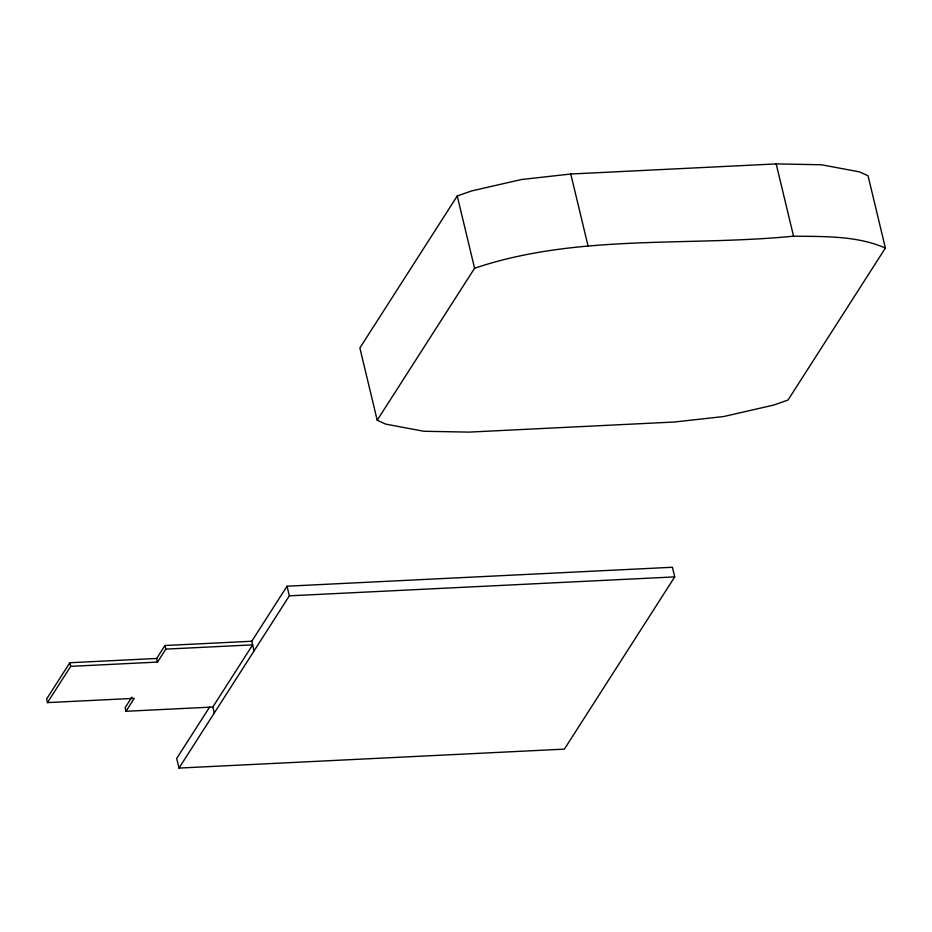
<?xml version="1.0" encoding="UTF-8"?>
<svg xmlns="http://www.w3.org/2000/svg" width="932" height="932" viewBox="0 0 932 932"><rect width="100%" height="100%" fill="white"/><g stroke="black" fill="none" stroke-linecap="round" stroke-linejoin="round"><path stroke-width="1.4" d="M209.607 707.085L176.696 758.45L179.002 768.084L564.384 749.13L674.733 576.896L672.415 567.262L287.033 586.205L251.78 641.251L164.952 645.515L156.658 658.47L69.83 662.734L46.6 699L47.462 702.612L134.29 698.348L125.995 711.291L212.822 707.027L252.642 644.862L165.814 649.126L157.52 662.081L70.692 666.357L47.462 702.612M131.913 697.089L125.133 707.679L125.995 711.291M457.239 195.988L359.868 347.986L377.215 420.239L385.79 424.142L423.862 431.26L469.076 432.11L674.488 422.01L723.745 416.522L773.711 405.07L788.029 400.038L885.4 248.04L868.053 175.787L859.467 171.872L821.395 164.754L776.193 163.915L570.78 174.016L521.512 179.503L471.545 190.955L457.239 195.988L474.586 268.241L377.215 420.239M179.002 768.084L289.351 595.839L287.033 586.205M474.586 268.241C576.99 233.676 687.595 246.665 793.54 236.169C824.249 236.635 856.706 235.528 885.4 248.04M289.351 595.839L674.733 576.896M776.193 163.915L793.54 236.169M570.78 174.016L588.127 246.269M251.78 641.251L254.087 650.886M212.822 707.027L214.267 713.05M164.952 645.515L165.814 649.126M156.658 658.47L157.52 662.081M69.83 662.734L70.692 666.357"/></g></svg>
